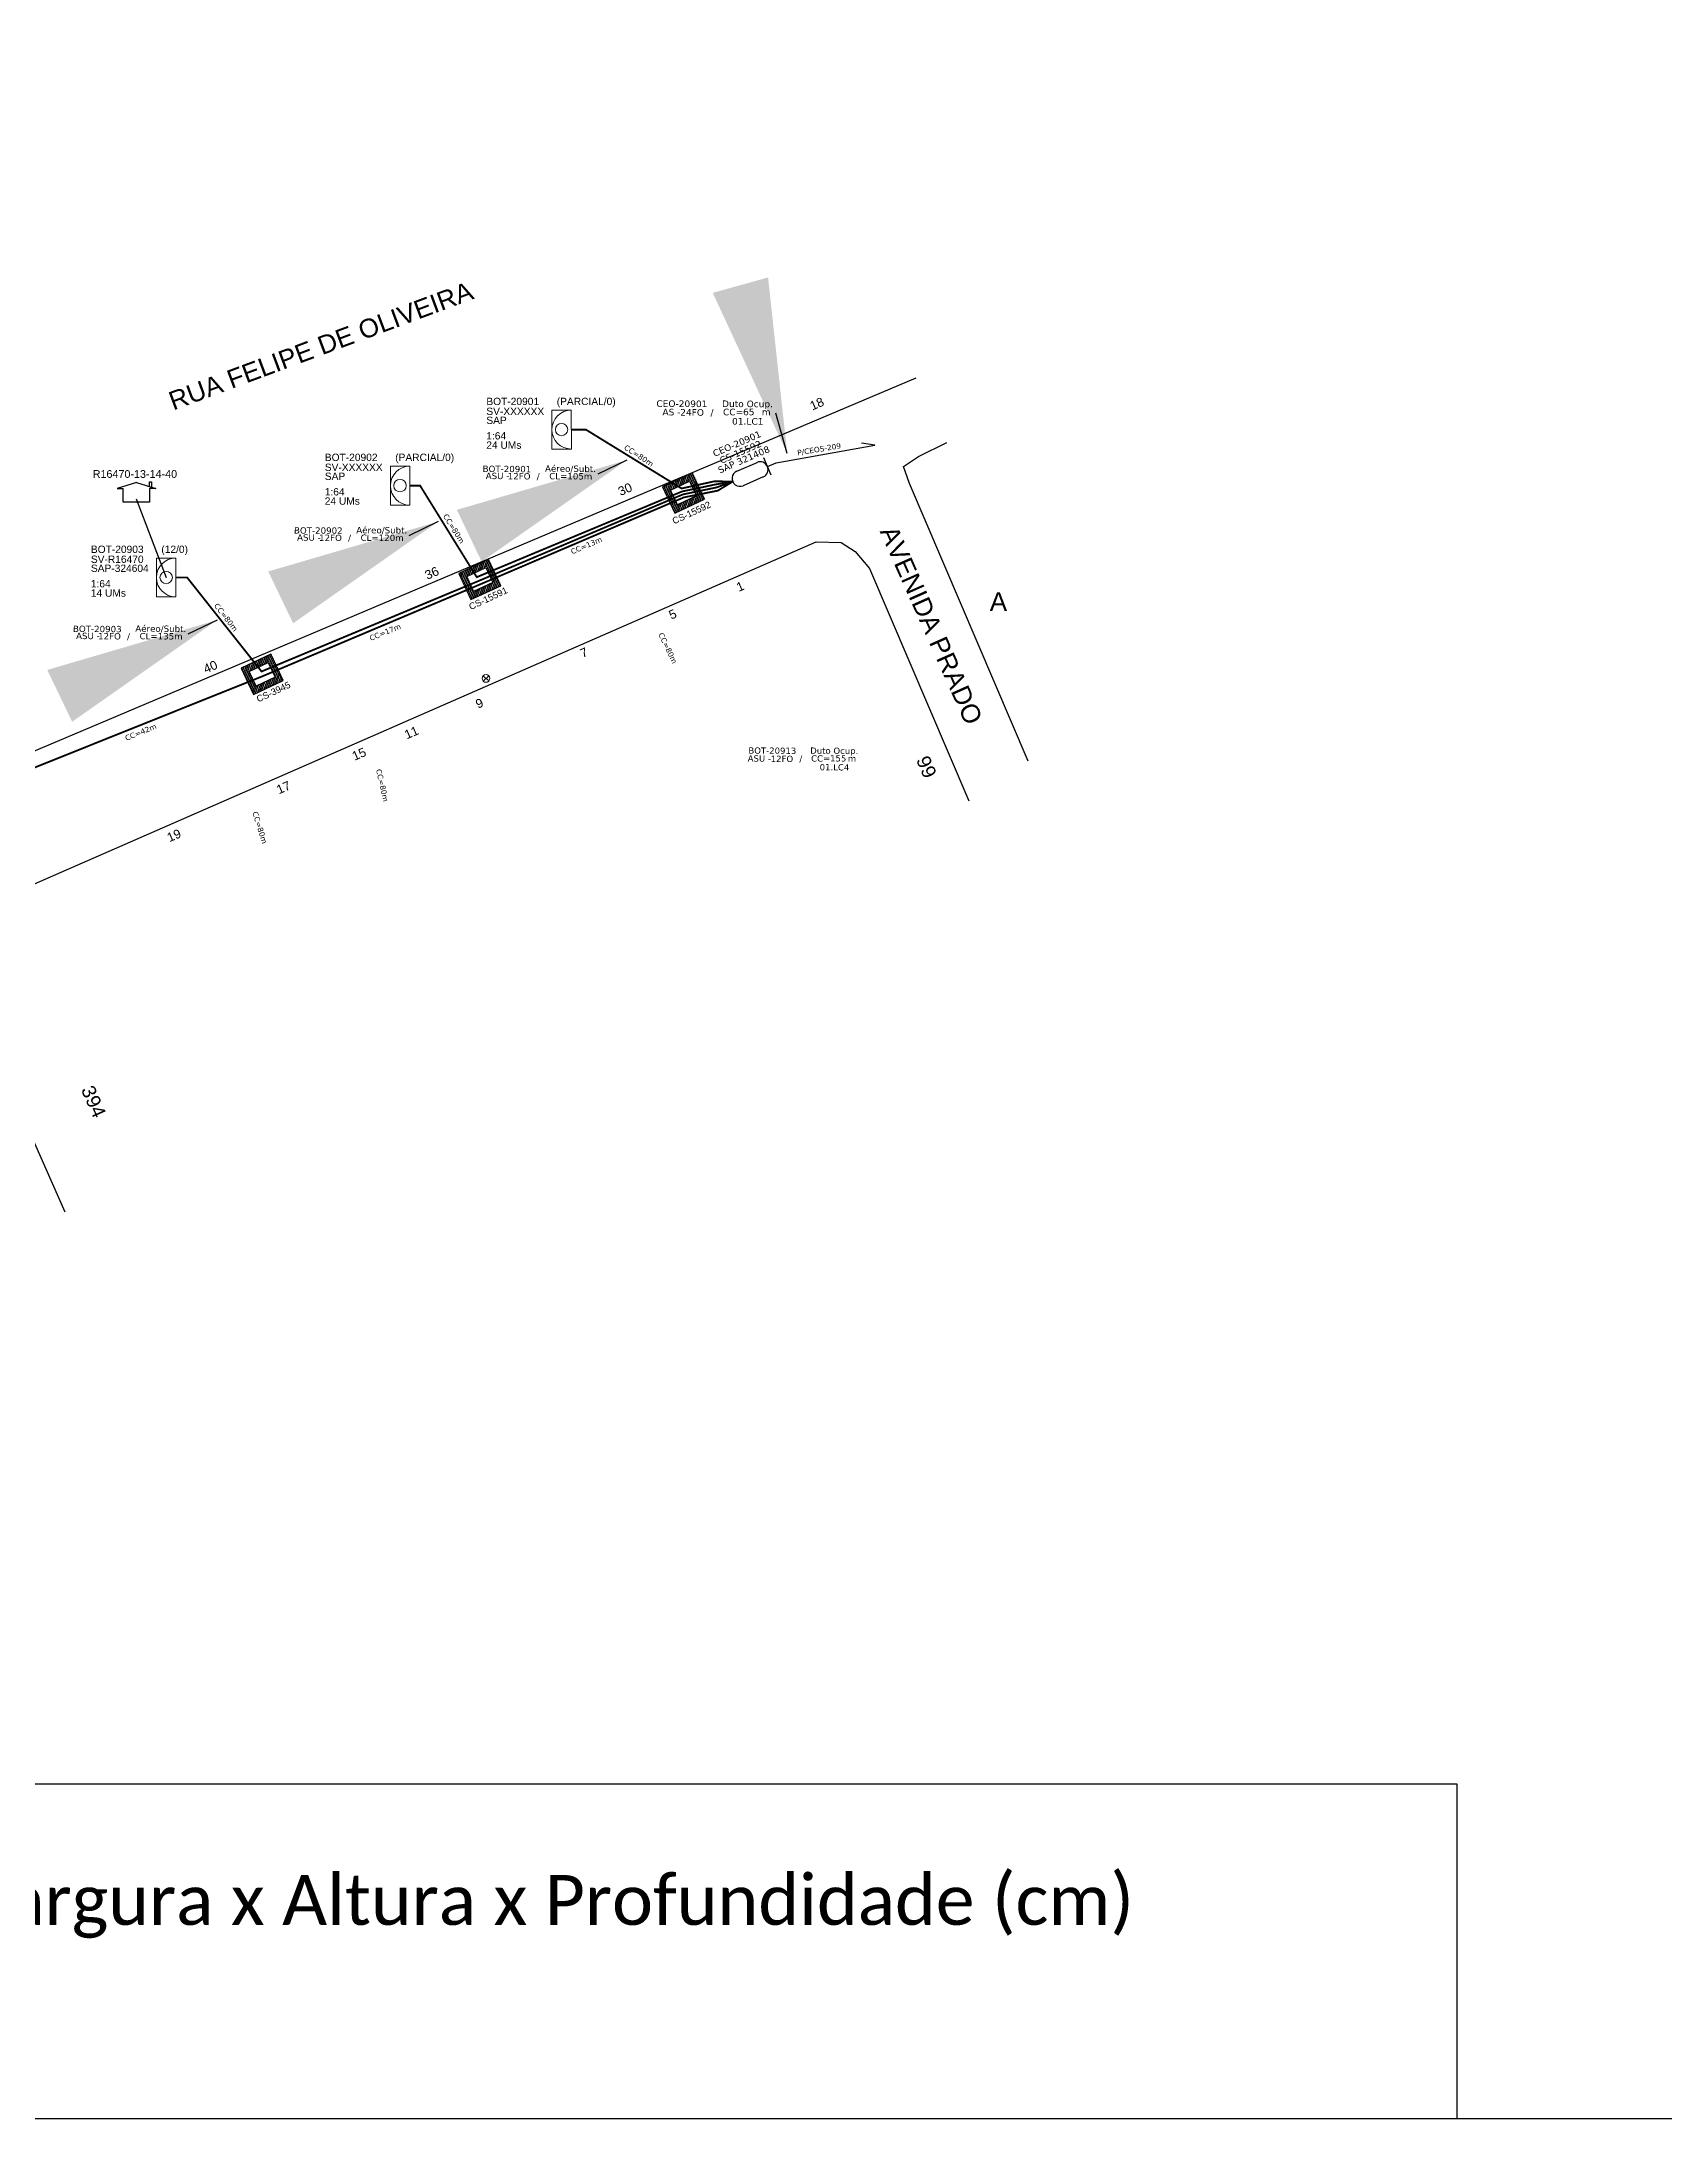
# Model space of a CAD drawing. Header units: millimetres. Extents: x -5590 to 21534, y -8869 to 17871.
# Drawn here: x -5436.3 to -5203.9, y 17276.9 to 17573.9 of the extents above; entities that cross this region are included whole.
import ezdxf
from ezdxf.enums import TextEntityAlignment as Align

# ---------------------------------------------------------------- set-up
doc = ezdxf.new("R2010")
doc.units = ezdxf.units.MM
doc.header["$LTSCALE"] = 0.03
doc.linetypes.add('PHANTOM2', pattern=[1.25, 0.625, -0.125, 0.125, -0.125, 0.125, -0.125])
for name, color, linetype in [('10.1-Caixas Subterrâneas', 5, 'Continuous'), ('20.4-CEOS', 1, 'Continuous'), ('20.5-CEO', 1, 'Continuous'), ('CAP a instalar', 1, 'FENCELINE1'), ('Comprimeto de lance', 7, 'Continuous'), ('DROP DE CLIENTE', 140, 'Continuous'), ('EXTRA', 50, 'Continuous'), ('label_cabos', 7, 'Continuous'), ('Legenda', 1, 'Continuous'), ('MUB', 252, 'Continuous'), ('Segmento de Logradouro Texto', 12, 'Continuous'), ('surveys', 7, 'Continuous'), ('surveys legendas', 7, 'Continuous')]:
    doc.layers.add(name, color=color, linetype=linetype)
for name, color, linetype, lineweight in [('10.4-Postes', 1, 'Continuous', 0), ("20.0-LEGENDA DOS CDO'S", 1, 'Continuous', 0), ('20.1-CDO_INTERIOR', 1, 'Continuous', 0)]:
    doc.layers.add(name, color=color, linetype=linetype, lineweight=lineweight)
doc.styles.add('ARIAL', font='arial.ttf')
doc.styles.add('DIGICADE', font='arial.ttf')
doc.styles.add('siredit', font='verdana.ttf')
doc.styles.add('WMF-Calibri0', font='calibri.ttf')
doc.linetypes.add('FENCELINE1', pattern='A,0.25,-0.1,[133,ltypeshp.shx,S=0.1,R=0,X=-0.1,Y=0],-0.1,1', length=1.45)
doc.dimstyles.new('CC', dxfattribs={"dimtxt": 1, "dimasz": 2, "dimexe": 0.18, "dimexo": 0.0625, "dimgap": 0.09, "dimtad": 0, "dimdec": 0, "dimrnd": 1, "dimzin": 0, "dimdsep": 46, "dimtxsty": 'siredit', "dimblk": 'NONE', "dimcen": 0, "dimse1": 1, "dimse2": 1, "dimsd1": 1, "dimsd2": 1, "dimclrt": 7, "dimadec": 0, "dimazin": 0, "dimtfac": 1, "dimtdec": 0, "dimtofl": 0, "dimtmove": 0, "dimatfit": 3, "dimfxl": 0, "dimtolj": 1, "dimtzin": 0, "dimarcsym": 0})

# ---------------------------------------------------------------- blocks, each defined once
blk = doc.blocks.new('CDOI_CT_ESQ')
at = {"layer": '20.1-CDO_INTERIOR', "color": 0, "lineweight": 18}
blk.add_lwpolyline([(-2.12, -2.13), (-2.12, 2.12), (0, 2.12), (0.01, -2.13)], close=True, dxfattribs=at)
blk.add_circle((-1.06, 0), 0.68, dxfattribs=at)
blk.add_arc((0.01, 0), 2.13, 90.0276, 270.0276, dxfattribs=at)
at = {"layer": "20.0-LEGENDA DOS CDO'S", "color": 0, "style": 'ARIAL'}
for tag, p in [('CDO_N', (-9.3, 2.69)), ('SURVEY', (-9.3, 1.6)), ('SAP', (-9.3, 0.61)), ('1:XX', (-9.31, -1.08)), ('UMS', (-9.31, -2.09))]:
    blk.add_attdef(tag, p, '', height=0.68, rotation=359.9724, dxfattribs=at)
blk.add_attdef('FIBRAS_UTILIZADAS', text='', height=0.68, rotation=359.9724, dxfattribs=at).set_placement((-1.59, 2.69), align=Align.CENTER)
blk = doc.blocks.new('POLE_POLE')
at = {"layer": '10.4-Postes', "color": 1, "linetype": 'PHANTOM2'}
for points in [[(-0.0000079, 0.0000038), (0.0000075, -0.0000086)], [(0.000007, 0.0000043), (-0.0000074, -0.0000091)]]:
    blk.add_lwpolyline(points, dxfattribs=at)
at = {"layer": '10.4-Postes', "color": 1}
blk.add_circle((-0.0000002, -0.0000024), 0.00000987, dxfattribs=at)
blk = doc.blocks.new('*X44')
at = {"color": 0, "linetype": 'Continuous'}
for p, q in [((-1.25, 0.34099), (-0.49099, 1.1)), ((-1.25, 0.517767), (-0.667767, 1.1)), ((-1.25, 0.694544), (-0.844544, 1.1)), ((-1.25, 0.87132), (-1.02132, 1.1)), ((-1.25, 1.048097), (-1.198097, 1.1)), ((-1.25, 0.164214), (-0.8035, 0.610714)), ((-1.25, -0.012563), (-0.8035, 0.433937)), ((-1.25, -0.18934), (-0.8035, 0.25716)), ((-1.25, -0.366117), (-0.8035, 0.080383)), ((-0.789214, 0.625), (-0.314214, 1.1)), ((-0.612437, 0.625), (-0.137437, 1.1)), ((-0.43566, 0.625), (0.03934, 1.1)), ((-0.258883, 0.625), (0.216117, 1.1)), ((-0.082107, 0.625), (0.392893, 1.1)), ((0.09467, 0.625), (0.56967, 1.1)), ((0.271447, 0.625), (0.746447, 1.1)), ((0.448223, 0.625), (0.923223, 1.1)), ((0.625, 0.625), (1.1, 1.1)), ((0.801777, 0.625), (1.25, 1.073223)), ((0.8035, 0.449947), (1.25, 0.896447)), ((0.8035, 0.27317), (1.25, 0.71967)), ((0.8035, 0.096393), (1.25, 0.542893)), ((0.8035, -0.080383), (1.25, 0.366117)), ((0.8035, -0.25716), (1.25, 0.18934)), ((0.8035, -0.433937), (1.25, 0.012563)), ((-1.25, -0.542893), (-0.8035, -0.096393)), ((-1.25, -0.71967), (-0.8035, -0.27317)), ((-1.25, -0.896447), (-0.8035, -0.449947)), ((-1.25, -1.073223), (-0.801777, -0.625)), ((-1.1, -1.1), (-0.625, -0.625)), ((-0.923223, -1.1), (-0.448223, -0.625)), ((-0.746447, -1.1), (-0.271447, -0.625)), ((-0.56967, -1.1), (-0.09467, -0.625)), ((-0.392893, -1.1), (0.082107, -0.625)), ((-0.216117, -1.1), (0.258883, -0.625)), ((-0.03934, -1.1), (0.43566, -0.625)), ((0.137437, -1.1), (0.612437, -0.625)), ((0.314214, -1.1), (0.789214, -0.625)), ((0.49099, -1.1), (1.25, -0.34099)), ((0.667767, -1.1), (1.25, -0.517767)), ((0.8035, -0.610714), (1.25, -0.164214)), ((0.844544, -1.1), (1.25, -0.694544)), ((1.02132, -1.1), (1.25, -0.87132)), ((1.198097, -1.1), (1.25, -1.048097))]:
    blk.add_line(p, q, dxfattribs=at)
blk = doc.blocks.new('MANHOLE_MQ')
at = {"color": 0, "linetype": 'Continuous'}
for p, q in [((0.00000623, 0.00000569), (-0.00000627, 0.00000569)), ((-0.00000627, 0.00000569), (-0.00000627, -0.00000531)), ((-0.00000404, 0.00000331), (0.00000399, 0.00000331)), ((-0.00000404, -0.00000294), (-0.00000404, 0.00000331)), ((0.00000399, 0.00000331), (0.00000399, -0.00000294)), ((0.00000623, -0.00000531), (0.00000623, 0.00000569)), ((-0.00000627, -0.00000531), (0.00000623, -0.00000531)), ((0.00000399, -0.00000294), (-0.00000404, -0.00000294)), ((0.00000399, -0.00000294), (0.00000399, -0.00000294))]:
    blk.add_line(p, q, dxfattribs=at)
at = {"color": 0, "linetype": 'Continuous', "xscale": 5e-06, "yscale": 5e-06, "zscale": 1e-05}
blk.add_blockref('*X44', (-0.00000002, 0.00000019), dxfattribs=at)
blk = doc.blocks.new('LEGENDA DOS CABOS')
at = {"layer": 'EXTRA', "color": 0, "style": 'siredit'}
for tag, p in [('ID', (4.6, 0.97)), ('XX', (9.03, 0.97))]:
    blk.add_attdef(tag, text='', height=0.48, rotation=359.69, dxfattribs=at).set_placement(p, align=Align.MIDDLE_CENTER)
at = {"layer": 'Legenda', "color": 0, "style": 'siredit'}
for tag, p in [('TIPO_CABO', (1.31, 0)), ('CABO', (4.69, -0.05)), ('/', (6.81, -0.05)), ('METROS', (10.03, -0.05))]:
    blk.add_attdef(tag, text='', height=0.8, rotation=359.69, dxfattribs=at).set_placement(p, align=Align.MIDDLE_CENTER)
blk = doc.blocks.new('_None')
blk = doc.blocks.new('Inst CB DT OCUP CFOA-SM-ASU-120-S-12')
at = {"layer": 'label_cabos', "color": 0, "style": 'siredit'}
for tag, flags, p in [('ID_ATIVIDADE', 3, (1.31, 2.67)), ('FATOR', 1, (11.56, 2.55))]:
    blk.add_attdef(tag, text='', height=1, rotation=359.69, dxfattribs=dict(at, flags=flags)).set_placement(p, align=Align.MIDDLE_CENTER)
for tag, p in [('TIPO_CABO', (1.26, 0)), ('DESTINO_CABO', (3.13, 1.26)), ('CABO', (4.69, -0.05)), ('/', (7.71, -0.05)), ('LANCE', (10.91, 0)), ('TIPO_CABO', (13.11, 1.24)), ('UND', (15.96, 0)), ('FID', (13.15, -1.41))]:
    blk.add_attdef(tag, text='', height=1, rotation=359.69, dxfattribs=at).set_placement(p, align=Align.MIDDLE_CENTER)
blk.add_attdef('QTDE', (12.43, -0.47), '', height=1, rotation=359.69, dxfattribs=at)
blk = doc.blocks.new('Inst CB DT OCUP CFOA-SM-AS-80-TS-24')
at = {"layer": 'label_cabos', "color": 0, "style": 'siredit'}
for tag, flags, p in [('ID_ATIVIDADE', 3, (1.31, 2.67)), ('FATOR', 1, (11.56, 2.55))]:
    blk.add_attdef(tag, text='', height=1, rotation=359.69, dxfattribs=dict(at, flags=flags)).set_placement(p, align=Align.MIDDLE_CENTER)
for tag, p in [('TIPO_CABO', (1.76, 0)), ('DESTINO_CABO', (3.13, 1.26)), ('CABO', (4.69, -0.05)), ('/', (7.71, -0.05)), ('LANCE', (10.91, 0)), ('TIPO_CABO', (13.11, 1.24)), ('UND', (15.96, 0)), ('FID', (13.15, -1.41))]:
    blk.add_attdef(tag, text='', height=1, rotation=359.69, dxfattribs=at).set_placement(p, align=Align.MIDDLE_CENTER)
blk.add_attdef('QTDE', (12.43, -0.47), '', height=1, rotation=359.69, dxfattribs=at)
blk = doc.blocks.new('SURVEY_SURVEY')
for p, q in [((0, 0.0000254), (-0.0000251, 0.000018)), ((-0.0000251, 0.000018), (-0.0000173, 0.000018)), ((-0.0000172, 0), (-0.0000172, 0.0000179)), ((0.0000172, 0), (-0.0000172, 0)), ((0, 0.0000254), (0.0000251, 0.000018)), ((0.0000169, 0.0000264), (0.0000195, 0.0000264)), ((0.0000169, 0.0000205), (0.0000169, 0.0000264)), ((0.0000251, 0.000018), (0.0000172, 0.000018)), ((0.0000172, 0.000018), (0.0000172, 0)), ((0.0000195, 0.0000264), (0.0000195, 0.0000198))]:
    blk.add_line(p, q)

msp = doc.modelspace()

# ---------------------------------------------------------------- linework, layer by layer
for points in [[(-5589.74, 17276.89), (-4751.18, 17276.89), (-4751.18, 17870.89), (-5589.74, 17870.89), (-5589.74, 17276.89)], [(-5589.74, 17324.73), (-5233.79, 17324.73)]]:
    msp.add_lwpolyline(points)
at = {"linetype": 'Continuous'}
msp.add_lwpolyline([(-5233.79, 17324.73), (-5233.79, 17276.89)], dxfattribs=at)
at = {"layer": '20.1-CDO_INTERIOR', "color": 1, "lineweight": 18}
msp.add_lwpolyline([(-5419.84, 17494.47), (-5419.84, 17500.02), (-5417.06, 17500.02), (-5417.06, 17494.47)], close=True, dxfattribs=at)
msp.add_circle((-5418.45, 17497.24), 0.888, dxfattribs=at)
msp.add_arc((-5417.06, 17497.25), 2.78, 90.0276, 270.0276, dxfattribs=at)
at = {"layer": '20.5-CEO', "color": 5}
for p, q in [((-5336.8, 17512.44), (-5333.9, 17513.7)), ((-5333.01, 17511.63), (-5335.91, 17510.38))]:
    msp.add_line(p, q, dxfattribs=at)
msp.add_lwpolyline([(-5331.88, 17511.87), (-5332.96, 17514.36)], dxfattribs=at)
for centre, start, end in [((-5336.35, 17511.41), 113.3994, 293.3994), ((-5333.46, 17512.67), 293.3994, 113.3994)]:
    msp.add_arc(centre, 1.13, start, end, dxfattribs=at)
at = {"layer": 'CAP a instalar', "color": 0, "linetype": 'FENCELINE1', "ltscale": 5}
for p, q in [((-5331.18, 17513.65), (-5317.06, 17516.19)), ((-5317.06, 17516.19), (-5318.97, 17516.45)), ((-5332.42, 17513.11), (-5331.18, 17513.65))]:
    msp.add_line(p, q, dxfattribs=at)
at = {"layer": 'CAP a instalar', "color": 252, "linetype": 'FENCELINE1', "ltscale": 5, "const_width": 0.265}
for points in [[(-5337.39, 17510.96), (-5339.98, 17511.01), (-5344.71, 17509.98), (-5358.4, 17518.4), (-5360.49, 17518.4)], [(-5454.64, 17482.6), (-5452.73, 17482.6), (-5441.14, 17468.52), (-5404.54, 17483.18), (-5373.59, 17496.24), (-5344.39, 17508.7), (-5339.52, 17509.67), (-5337.39, 17510.96)], [(-5337.39, 17510.96), (-5339.82, 17510.56), (-5344.64, 17509.55), (-5374.01, 17497.3), (-5382.12, 17510.39), (-5383.6, 17510.39)]]:
    msp.add_lwpolyline(points, dxfattribs=at)
at = {"layer": 'CAP a instalar', "color": 1, "linetype": 'FENCELINE1', "ltscale": 5, "const_width": 0.265}
msp.add_lwpolyline([(-5337.39, 17510.96), (-5339.7, 17510.13), (-5344.55, 17509.12), (-5373.78, 17496.74), (-5404.8, 17483.81), (-5415.45, 17497.25), (-5417.06, 17497.24)], dxfattribs=at)
at = {"layer": 'DROP DE CLIENTE'}
msp.add_lwpolyline([(-5422.73, 17508.52), (-5418.45, 17497.24)], dxfattribs=at)
at = {"layer": 'MUB'}
for points in [[(-5447.26, 17402.33), (-5471.56, 17457.99), (-5311.14, 17525.8)], [(-5295.11, 17471), (-5312.09, 17510.7), (-5312.95, 17513.12), (-5310.8, 17514.55), (-5306.74, 17516.56)], [(-5432.88, 17406.51), (-5450.5, 17446.22), (-5449.66, 17447.72), (-5448.04, 17448.75), (-5325.44, 17502.37), (-5321.89, 17502.26), (-5319.87, 17500.98), (-5317.82, 17498.54), (-5303.62, 17465.29)]]:
    msp.add_lwpolyline(points, dxfattribs=at)

# ---------------------------------------------------------------- block references
at = {"layer": '10.1-Caixas Subterrâneas', "color": 30, "xscale": 376047.4781081382, "yscale": 376047.4781081382, "zscale": 376047.4781081382, "rotation": 205.0462007797069}
for p in [(-5344.47, 17509.39), (-5373.62, 17497.02), (-5404.74, 17483.46)]:
    msp.add_blockref('MANHOLE_MQ', p, dxfattribs=at)
at = {"layer": '10.4-Postes', "color": 1, "xscale": 56187.77686914789, "yscale": 56187.77686914789, "zscale": 56187.77686914789}
msp.add_blockref('POLE_POLE', (-5372.67, 17482.95), dxfattribs=at)
at = {"layer": '20.1-CDO_INTERIOR', "color": 8}
ref = msp.add_blockref('CDOI_CT_ESQ', (-5360.49, 17518.4), dxfattribs=dict(at, xscale=1.306587844330893, yscale=1.306587844330893, zscale=1.306587844330893))
ref.add_attrib('CDO_N', 'BOT-20901', (-5372.64, 17521.91), dxfattribs={"layer": "20.0-LEGENDA DOS CDO'S", "color": 8, "height": 1.045, "rotation": 359.9724, "style": 'ARIAL'})
ref.add_attrib('FIBRAS_UTILIZADAS', '(PARCIAL/0)', (-5362.57, 17521.91), dxfattribs={"layer": "20.0-LEGENDA DOS CDO'S", "color": 8, "height": 1.0453, "rotation": 359.9724, "style": 'ARIAL'})
ref.add_attrib('SURVEY', 'SV-XXXXXX', (-5372.64, 17520.49), dxfattribs={"layer": "20.0-LEGENDA DOS CDO'S", "color": 8, "height": 1.045, "rotation": 359.9724, "style": 'ARIAL'})
ref.add_attrib('SAP', 'SAP', (-5372.64, 17519.2), dxfattribs={"layer": "20.0-LEGENDA DOS CDO'S", "color": 8, "height": 1.045, "rotation": 359.9724, "style": 'ARIAL'})
ref.add_attrib('1:XX', '1:64', (-5372.65, 17516.99), dxfattribs={"layer": "20.0-LEGENDA DOS CDO'S", "color": 8, "height": 1.045, "rotation": 359.9724, "style": 'ARIAL'})
ref.add_attrib('UMS', '24 UMs', (-5372.65, 17515.66), dxfattribs={"layer": "20.0-LEGENDA DOS CDO'S", "color": 8, "height": 1.045, "rotation": 359.9724, "style": 'ARIAL'})
ref = msp.add_blockref('CDOI_CT_ESQ', (-5383.6, 17510.39), dxfattribs=dict(at, xscale=1.306587844330893, yscale=1.306587844330893, zscale=1.306587844330893))
ref.add_attrib('CDO_N', 'BOT-20902', (-5395.75, 17513.91), dxfattribs={"layer": "20.0-LEGENDA DOS CDO'S", "color": 8, "height": 1.045, "rotation": 359.9724, "style": 'ARIAL'})
ref.add_attrib('FIBRAS_UTILIZADAS', '(PARCIAL/0)', (-5385.68, 17513.91), dxfattribs={"layer": "20.0-LEGENDA DOS CDO'S", "color": 8, "height": 1.0453, "rotation": 359.9724, "style": 'ARIAL'})
ref.add_attrib('SURVEY', 'SV-XXXXXX', (-5395.75, 17512.49), dxfattribs={"layer": "20.0-LEGENDA DOS CDO'S", "color": 8, "height": 1.045, "rotation": 359.9724, "style": 'ARIAL'})
ref.add_attrib('SAP', 'SAP', (-5395.75, 17511.2), dxfattribs={"layer": "20.0-LEGENDA DOS CDO'S", "color": 8, "height": 1.045, "rotation": 359.9724, "style": 'ARIAL'})
ref.add_attrib('1:XX', '1:64', (-5395.76, 17508.98), dxfattribs={"layer": "20.0-LEGENDA DOS CDO'S", "color": 8, "height": 1.045, "rotation": 359.9724, "style": 'ARIAL'})
ref.add_attrib('UMS', '24 UMs', (-5395.76, 17507.66), dxfattribs={"layer": "20.0-LEGENDA DOS CDO'S", "color": 8, "height": 1.045, "rotation": 359.9724, "style": 'ARIAL'})
at = {"layer": 'label_cabos', "color": 0, "lineweight": 0}
ref = msp.add_blockref('Inst CB DT OCUP CFOA-SM-AS-80-TS-24', (-5347.61, 17520.91), dxfattribs=dict(at, xscale=0.940743247918243, yscale=0.940743247918243, zscale=0.940743247918243))
ref.add_attrib('DESTINO_CABO', 'CEO-20901', dxfattribs={"color": 0, "height": 0.941, "rotation": 359.69, "style": 'siredit'}).set_placement((-5344.66, 17522.1), align=Align.MIDDLE_CENTER)
ref.add_attrib('CABO', '24FO', dxfattribs={"color": 0, "height": 0.941, "rotation": 359.69, "style": 'siredit'}).set_placement((-5343.2, 17520.86), align=Align.MIDDLE_CENTER)
ref.add_attrib('TIPO_CABO', 'Duto Ocup.', dxfattribs={"color": 0, "height": 0.941, "rotation": 359.69, "style": 'siredit'}).set_placement((-5335.27, 17522.08), align=Align.MIDDLE_CENTER)
ref.add_attrib('/', '/', dxfattribs={"color": 0, "height": 0.941, "rotation": 359.69, "style": 'siredit'}).set_placement((-5340.35, 17520.86), align=Align.MIDDLE_CENTER)
ref.add_attrib('TIPO_CABO', 'AS - ', dxfattribs={"color": 0, "height": 0.941, "rotation": 359.69, "style": 'siredit'}).set_placement((-5345.95, 17520.9), align=Align.MIDDLE_CENTER)
ref.add_attrib('FID', '01.LC1', dxfattribs={"color": 0, "height": 0.941, "rotation": 359.69, "style": 'siredit'}).set_placement((-5335.24, 17519.58), align=Align.MIDDLE_CENTER)
ref.add_attrib('LANCE', 'CC=', dxfattribs={"color": 0, "height": 0.941, "rotation": 359.69, "style": 'siredit'}).set_placement((-5337.34, 17520.91), align=Align.MIDDLE_CENTER)
ref.add_attrib('QTDE', '65', (-5335.91, 17520.46), dxfattribs={"color": 0, "height": 0.941, "rotation": 359.69, "style": 'siredit'})
ref.add_attrib('UND', 'm', dxfattribs={"color": 0, "height": 0.941, "rotation": 359.69, "style": 'siredit'}).set_placement((-5332.59, 17520.91), align=Align.MIDDLE_CENTER)
ref = msp.add_blockref('LEGENDA DOS CABOS', (-5373.51, 17511.3), dxfattribs=dict(at, xscale=0.9020845800741026, yscale=0.9020845800741026, zscale=0.9020845800741026))
ref.add_attrib('ID', 'BOT-20901', dxfattribs={"color": 0, "height": 0.902, "rotation": 359.69, "style": 'siredit'}).set_placement((-5369.69, 17512.77), align=Align.MIDDLE_CENTER)
ref.add_attrib('CABO', '12FO', dxfattribs={"color": 0, "height": 0.902, "rotation": 359.69, "style": 'siredit'}).set_placement((-5367.95, 17511.73), align=Align.MIDDLE_CENTER)
ref.add_attrib('METROS', 'CL=105m', dxfattribs={"color": 0, "height": 0.902, "rotation": 359.69, "style": 'siredit'}).set_placement((-5360.56, 17511.73), align=Align.MIDDLE_CENTER)
ref.add_attrib('XX', 'Aéreo/Subt.', dxfattribs={"color": 0, "height": 0.9021, "rotation": 359.69, "style": 'siredit'}).set_placement((-5360.6, 17512.81), align=Align.MIDDLE_CENTER)
ref.add_attrib('/', '/', dxfattribs={"color": 0, "height": 0.902, "rotation": 359.69, "style": 'siredit'}).set_placement((-5365.22, 17511.73), align=Align.MIDDLE_CENTER)
ref.add_attrib('TIPO_CABO', 'ASU -', dxfattribs={"color": 0, "height": 0.902, "rotation": 359.69, "style": 'siredit'}).set_placement((-5371.04, 17511.77), align=Align.MIDDLE_CENTER)
ref = msp.add_blockref('LEGENDA DOS CABOS', (-5400.5, 17502.5), dxfattribs=dict(at, xscale=0.9020845800741026, yscale=0.9020845800741026, zscale=0.9020845800741026))
ref.add_attrib('ID', 'BOT-20902', dxfattribs={"color": 0, "height": 0.902, "rotation": 359.69, "style": 'siredit'}).set_placement((-5396.68, 17503.97), align=Align.MIDDLE_CENTER)
ref.add_attrib('CABO', '12FO', dxfattribs={"color": 0, "height": 0.902, "rotation": 359.69, "style": 'siredit'}).set_placement((-5394.94, 17502.93), align=Align.MIDDLE_CENTER)
ref.add_attrib('METROS', 'CL=120m', dxfattribs={"color": 0, "height": 0.902, "rotation": 359.69, "style": 'siredit'}).set_placement((-5387.55, 17502.93), align=Align.MIDDLE_CENTER)
ref.add_attrib('XX', 'Aéreo/Subt.', dxfattribs={"color": 0, "height": 0.9021, "rotation": 359.69, "style": 'siredit'}).set_placement((-5387.6, 17504.01), align=Align.MIDDLE_CENTER)
ref.add_attrib('/', '/', dxfattribs={"color": 0, "height": 0.902, "rotation": 359.69, "style": 'siredit'}).set_placement((-5392.21, 17502.93), align=Align.MIDDLE_CENTER)
ref.add_attrib('TIPO_CABO', 'ASU -', dxfattribs={"color": 0, "height": 0.902, "rotation": 359.69, "style": 'siredit'}).set_placement((-5398.03, 17502.97), align=Align.MIDDLE_CENTER)
ref = msp.add_blockref('LEGENDA DOS CABOS', (-5432.12, 17488.42), dxfattribs=dict(at, xscale=0.9020845800741026, yscale=0.9020845800741026, zscale=0.9020845800741026))
ref.add_attrib('ID', 'BOT-20903', dxfattribs={"color": 0, "height": 0.902, "rotation": 359.69, "style": 'siredit'}).set_placement((-5428.3, 17489.89), align=Align.MIDDLE_CENTER)
ref.add_attrib('CABO', '12FO', dxfattribs={"color": 0, "height": 0.902, "rotation": 359.69, "style": 'siredit'}).set_placement((-5426.56, 17488.85), align=Align.MIDDLE_CENTER)
ref.add_attrib('METROS', 'CL=135m', dxfattribs={"color": 0, "height": 0.902, "rotation": 359.69, "style": 'siredit'}).set_placement((-5419.17, 17488.85), align=Align.MIDDLE_CENTER)
ref.add_attrib('XX', 'Aéreo/Subt.', dxfattribs={"color": 0, "height": 0.9021, "rotation": 359.69, "style": 'siredit'}).set_placement((-5419.22, 17489.93), align=Align.MIDDLE_CENTER)
ref.add_attrib('/', '/', dxfattribs={"color": 0, "height": 0.902, "rotation": 359.69, "style": 'siredit'}).set_placement((-5423.83, 17488.85), align=Align.MIDDLE_CENTER)
ref.add_attrib('TIPO_CABO', 'ASU -', dxfattribs={"color": 0, "height": 0.902, "rotation": 359.69, "style": 'siredit'}).set_placement((-5429.65, 17488.89), align=Align.MIDDLE_CENTER)
ref = msp.add_blockref('Inst CB DT OCUP CFOA-SM-ASU-120-S-12', (-5334.51, 17471.37), dxfattribs=dict(at, xscale=0.8884797341450074, yscale=0.8884797341450074, zscale=0.8884797341450074))
ref.add_attrib('DESTINO_CABO', 'BOT-20913', dxfattribs={"color": 0, "height": 0.888, "rotation": 359.69, "style": 'siredit'}).set_placement((-5331.72, 17472.49), align=Align.MIDDLE_CENTER)
ref.add_attrib('CABO', '12FO', dxfattribs={"color": 0, "height": 0.888, "rotation": 359.69, "style": 'siredit'}).set_placement((-5330.34, 17471.32), align=Align.MIDDLE_CENTER)
ref.add_attrib('TIPO_CABO', 'Duto Ocup.', dxfattribs={"color": 0, "height": 0.888, "rotation": 359.69, "style": 'siredit'}).set_placement((-5322.86, 17472.48), align=Align.MIDDLE_CENTER)
ref.add_attrib('/', '/', dxfattribs={"color": 0, "height": 0.888, "rotation": 359.69, "style": 'siredit'}).set_placement((-5327.65, 17471.32), align=Align.MIDDLE_CENTER)
ref.add_attrib('TIPO_CABO', 'ASU - ', dxfattribs={"color": 0, "height": 0.888, "rotation": 359.69, "style": 'siredit'}).set_placement((-5333.39, 17471.37), align=Align.MIDDLE_CENTER)
ref.add_attrib('FID', '01.LC4', dxfattribs={"color": 0, "height": 0.888, "rotation": 359.69, "style": 'siredit'}).set_placement((-5322.83, 17470.11), align=Align.MIDDLE_CENTER)
ref.add_attrib('LANCE', 'CC=', dxfattribs={"color": 0, "height": 0.888, "rotation": 359.69, "style": 'siredit'}).set_placement((-5324.81, 17471.37), align=Align.MIDDLE_CENTER)
ref.add_attrib('QTDE', '155', (-5323.46, 17470.95), dxfattribs={"color": 0, "height": 0.888, "rotation": 359.69, "style": 'siredit'})
ref.add_attrib('UND', 'm', dxfattribs={"color": 0, "height": 0.888, "rotation": 359.69, "style": 'siredit'}).set_placement((-5320.32, 17471.37), align=Align.MIDDLE_CENTER)
at = {"layer": 'surveys', "color": 255, "xscale": 110287.9579698784, "yscale": 110287.9579698784, "zscale": 110287.9579698784}
msp.add_blockref('SURVEY_SURVEY', (-5422.71, 17508.01), dxfattribs=at)

# ---------------------------------------------------------------- texts
at = {"insert": (-5584.97, 17311.7), "char_height": 7.1308, "width": 658.8434, "attachment_point": 1, "style": 'WMF-Calibri0'}
msp.add_mtext('Medidas das caixas internas =  Largura x Altura x Profundidade (cm)', dxfattribs=at)
at = {"layer": '10.1-Caixas Subterrâneas', "color": 30, "style": 'ARIAL'}
for s, p in [('CS-15592', (-5345.77, 17504.84)), ('CS-15591', (-5374.86, 17492.58)), ('CS-3945', (-5405.25, 17479.38))]:
    msp.add_text(s, height=0.941, rotation=25.0462, dxfattribs=at).set_placement(p)
at = {"layer": "20.0-LEGENDA DOS CDO'S", "color": 1, "lineweight": 0, "style": 'ARIAL'}
for s, p in [('SV-R16470', (-5429.22, 17499.34)), ('BOT-20903', (-5429.22, 17500.76)), ('(12/0)', (-5419.14, 17500.76)), ('SAP-324604', (-5429.22, 17498.05)), ('1:64', (-5429.23, 17495.84)), ('14 UMs', (-5429.23, 17494.51))]:
    msp.add_text(s, height=1.045, rotation=359.9724, dxfattribs=at).set_placement(p)
at = {"layer": '20.4-CEOS', "color": 7, "lineweight": 0, "style": 'siredit'}
msp.add_text('CEO-20901', height=0.95, rotation=23.3994, dxfattribs=at).set_placement((-5336.98, 17516.82), align=Align.TOP_CENTER)
at = {"layer": '20.5-CEO', "color": 7, "lineweight": 0, "style": 'siredit'}
for s, p in [('SAP 321408', (-5335.99, 17514.55)), ('CS-15592', (-5336.46, 17515.64))]:
    msp.add_text(s, height=0.954, rotation=23.3994, dxfattribs=at).set_placement(p, align=Align.TOP_CENTER)
at = {"layer": 'Comprimeto de lance', "ltscale": 0.5, "width": 9.2915, "attachment_point": 5, "style": 'siredit'}
for s, insert, char_height, rotation in [('\\A1;CC=80m', (-5350.82, 17514.67), 0.774, 327.0993), ('\\A1;P/CEOS-209', (-5325.02, 17515.55), 0.7744, 9.4466), ('\\A1;CC=80m', (-5377.29, 17504.23), 0.774, 302.2966), ('\\A1;CC=13m', (-5358.31, 17501.83), 0.774, 23.0042), ('\\A1;CC=80m', (-5409.9, 17491.55), 0.774, 307.714), ('\\A1;CC=17m', (-5387.12, 17489.42), 0.774, 22.378), ('\\A1;CC=80m', (-5346.68, 17487.15), 0.774, 295.7745), ('\\A1;CC=42m', (-5422.09, 17475.13), 0.774, 22.378), ('\\A1;CC=80m', (-5387.53, 17467.53), 0.774, 282.8515), ('\\A1;CC=80m', (-5405.05, 17461.49), 0.774, 287.6152)]:
    msp.add_mtext(s, dxfattribs=dict(at, insert=insert, char_height=char_height, rotation=rotation))
at = {"layer": 'Segmento de Logradouro Texto', "style": 'ARIAL'}
for s, rotation, p in [('RUA FELIPE DE OLIVEIRA', 20.3709, (-5417.44, 17521.12)), ('AVENIDA PRADO', 293.9768, (-5316.39, 17503.86))]:
    msp.add_text(s, height=2.6604, rotation=rotation, dxfattribs=at).set_placement(p)
at = {"layer": 'surveys', "style": 'ARIAL'}
for s, height, rotation, p in [('18', 1.277, 23.457, (-5325.35, 17522.1)), ('30', 1.277, 23.457, (-5352.79, 17509.87)), ('36', 1.277, 23.457, (-5380.44, 17497.89)), ('1', 1.28, 23.457, (-5336.32, 17495.97)), ('5', 1.28, 23.457, (-5345.98, 17492)), ('40', 1.277, 23.457, (-5412.12, 17484.48)), ('7', 1.28, 23.457, (-5358.67, 17486.51)), ('9', 1.28, 23.457, (-5373.63, 17479.26)), ('11', 1.277, 23.457, (-5383.36, 17475.08)), ('15', 1.277, 23.457, (-5390.85, 17472.01)), ('99', 1.995, 293.3346, (-5309.66, 17470.16)), ('17', 1.277, 23.457, (-5401.66, 17467.22)), ('19', 1.277, 23.457, (-5417.33, 17460.37)), ('394', 1.995, 293.9728, (-5428.82, 17422.31))]:
    msp.add_text(s, height=height, rotation=rotation, dxfattribs=at).set_placement(p, align=Align.MIDDLE_CENTER)
msp.add_text('A', height=2.66, dxfattribs=at).set_placement((-5300.61, 17492.48))
at = {"layer": 'surveys legendas', "color": 0, "style": 'DIGICADE'}
msp.add_text('R16470-13-14-40', height=1.1029, dxfattribs=at).set_placement((-5428.96, 17511.5))

# ---------------------------------------------------------------- leaders
at = {"layer": 'label_cabos'}
for points in [[(-5329.59, 17514.97), (-5331.2, 17520.76)], [(-5352.54, 17514.03), (-5356.71, 17512.03)], [(-5379.53, 17505.24), (-5383.71, 17503.23)], [(-5411.15, 17491.16), (-5415.33, 17489.15)]]:
    msp.add_leader(points, dimstyle='CC', override={"dimasz": 25, "dimgap": 0.09, "dimtad": 0}, dxfattribs=at)

doc.saveas('drawing.dxf')
